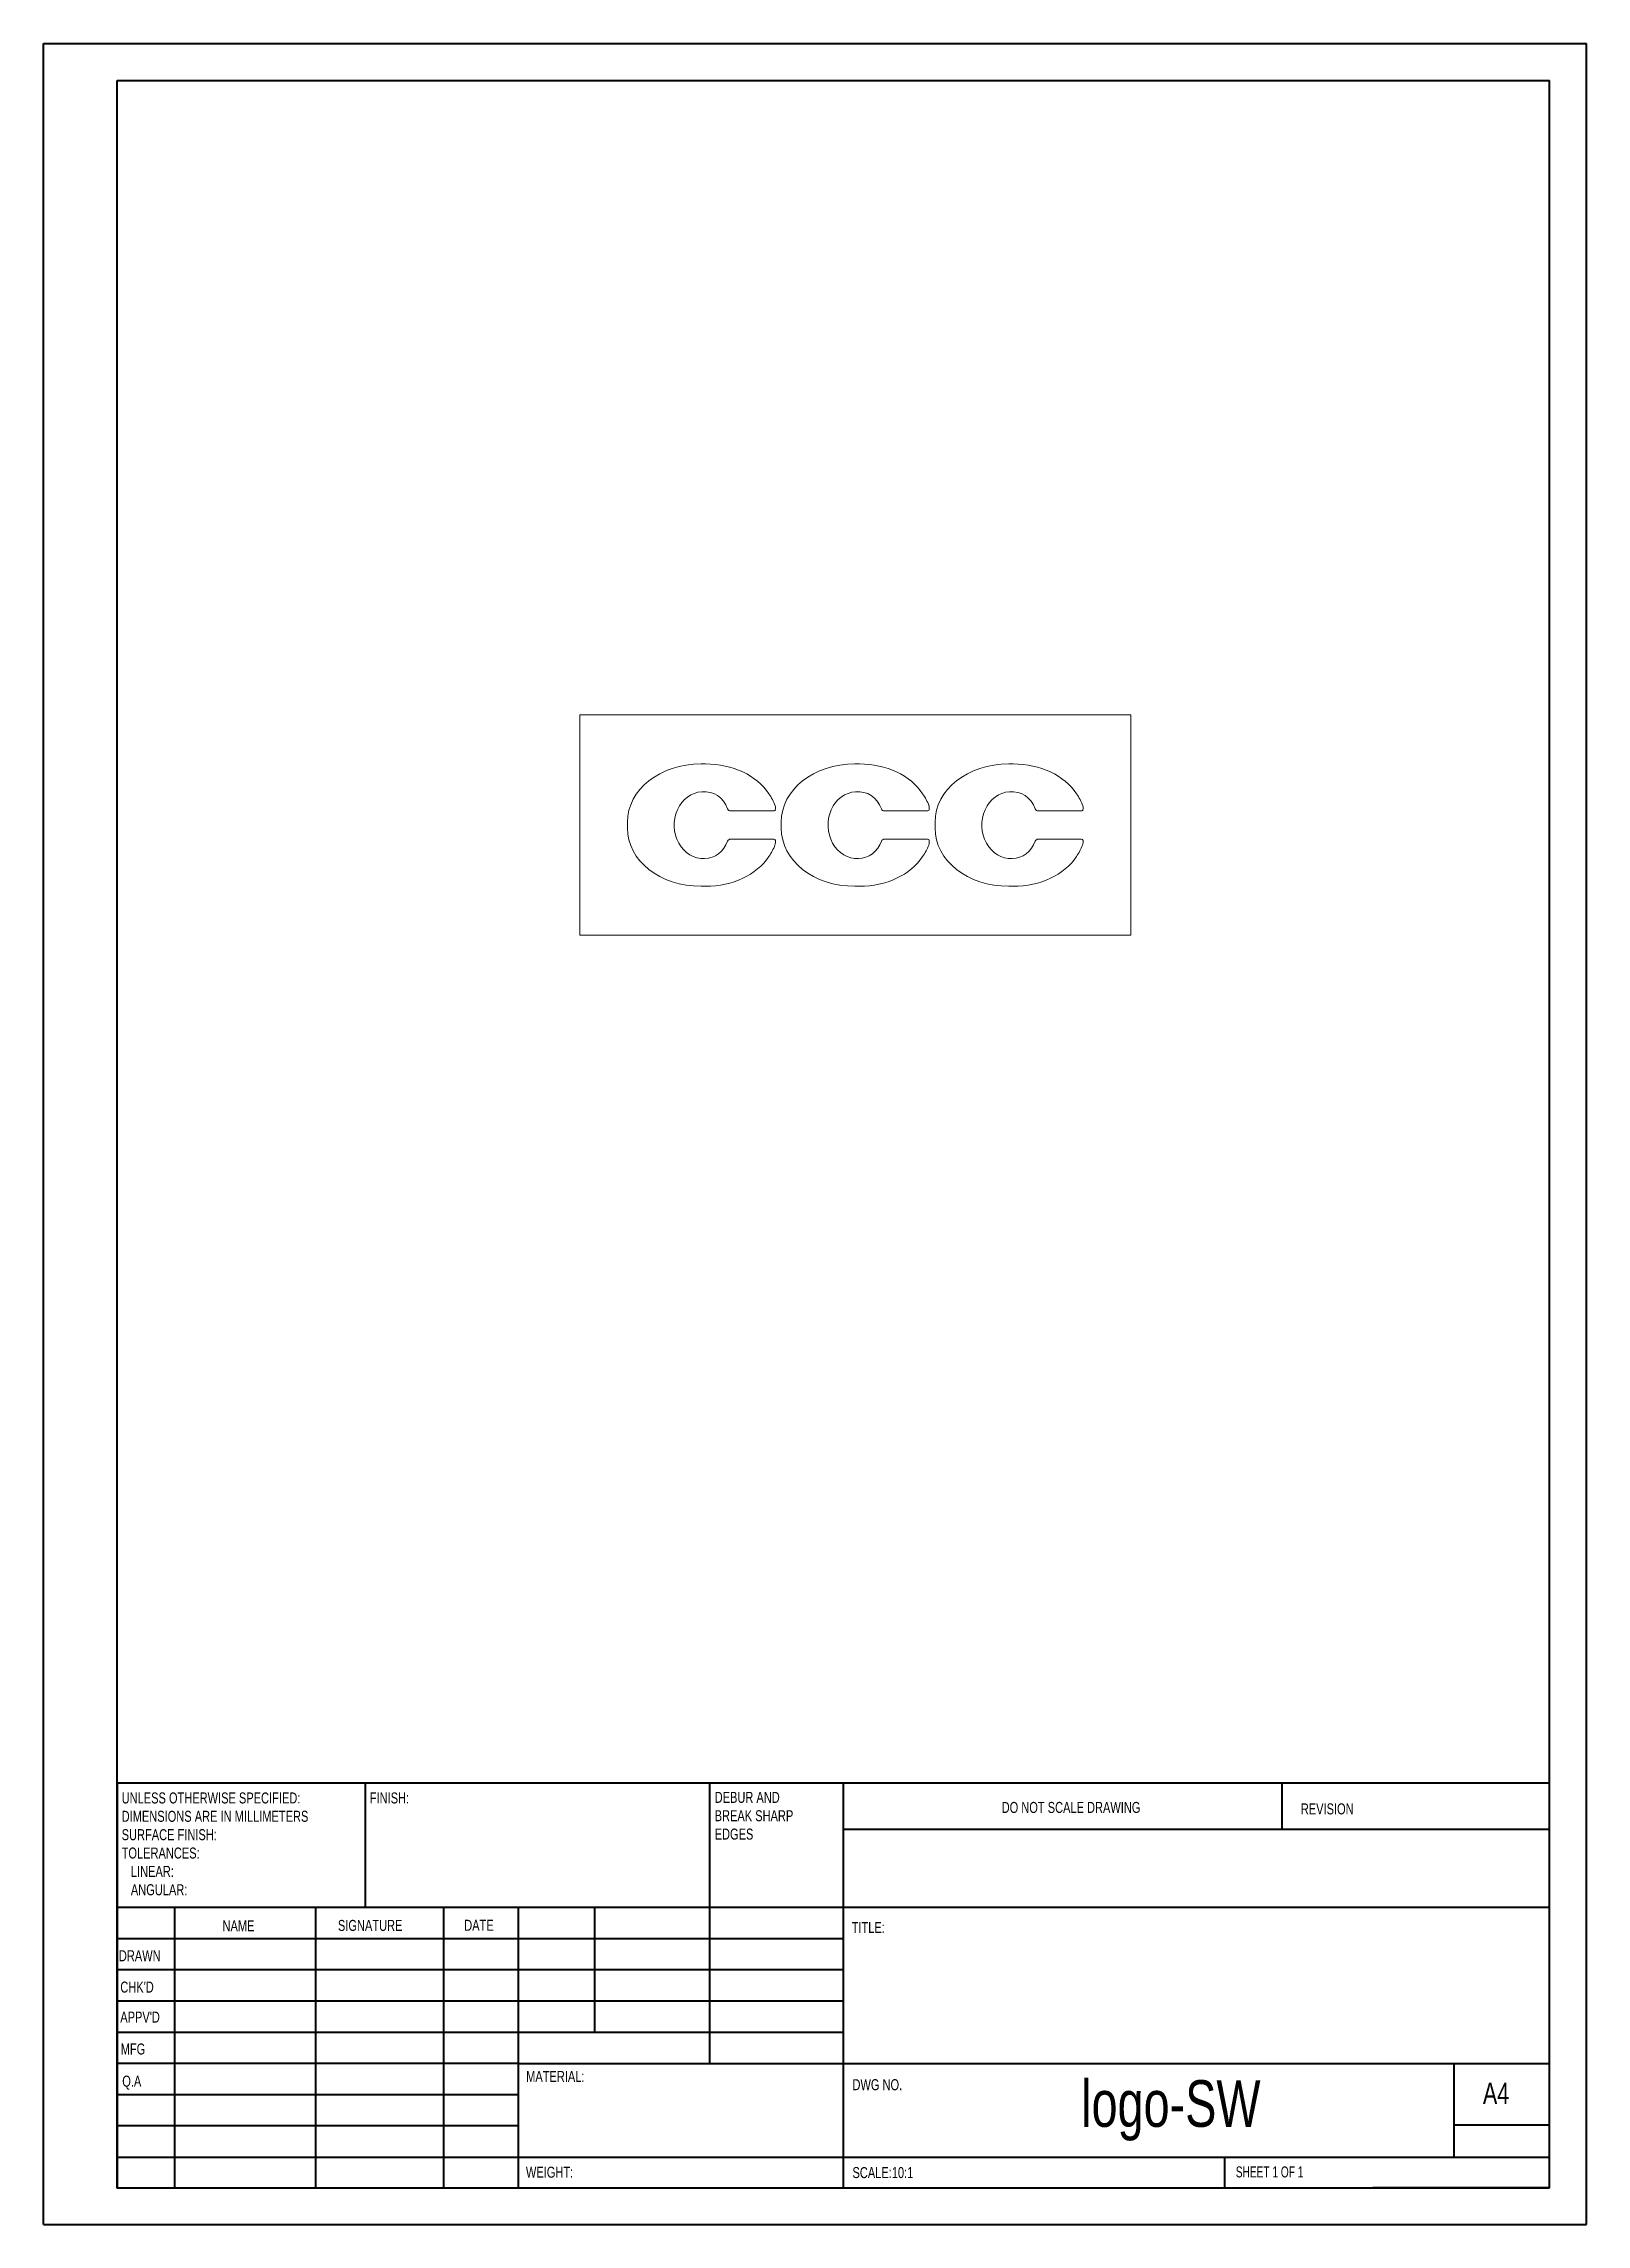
# Model space of a CAD drawing. Header units: millimetres. Extents: x 0 to 210, y 0 to 297.
import ezdxf

# ---------------------------------------------------------------- set-up
doc = ezdxf.new("R2010")
doc.units = ezdxf.units.MM
doc.styles.add('SLDTEXTSTYLE0', font='TXT', dxfattribs={"width": 0.75})
doc.styles.add('SLDTEXTSTYLE1', font='TXT', dxfattribs={"width": 0.6875})

# ---------------------------------------------------------------- blocks, each defined once
blk = doc.blocks.new('SW_NOTE_0')
at = {"color": 0, "linetype": 'Continuous', "lineweight": 0, "char_height": 1.5, "attachment_point": 1, "style": 'SLDTEXTSTYLE0'}
for s, insert in [('DEBUR AND ', (0, 1.93)), ('BREAK SHARP ', (0, -0.57)), ('EDGES', (0, -3.07))]:
    blk.add_mtext(s, dxfattribs=dict(at, insert=insert))
blk = doc.blocks.new('SW_NOTE_1')
at = {"color": 0, "linetype": 'Continuous', "lineweight": 0, "char_height": 1.5, "attachment_point": 1, "style": 'SLDTEXTSTYLE0'}
for s, insert in [('UNLESS OTHERWISE SPECIFIED:', (0, 1.93)), ('DIMENSIONS ARE IN MILLIMETERS', (0, -0.57)), ('TOLERANCES:', (0, -5.57)), ('SURFACE FINISH:', (0, -3.07)), ('   LINEAR:', (0, -8.07)), ('   ANGULAR:', (0, -10.57))]:
    blk.add_mtext(s, dxfattribs=dict(at, insert=insert))

msp = doc.modelspace()

# ---------------------------------------------------------------- linework, layer by layer
at = {"color": 7, "linetype": 'Continuous', "lineweight": 40}
for p, q in [((0.08, 0.21), (0.08, 297.21)), ((0.08, 297.21), (210.08, 297.21)), ((210.08, 0.21), (210.08, 297.21)), ((210.08, 292.21), (210.08, 297.21)), ((10.08, 292.21), (205.08, 292.21)), ((10.08, 5.21), (10.08, 292.21)), ((205.08, 5.21), (205.08, 292.21)), ((10.11, 60.37), (205.08, 60.37)), ((10.11, 60.37), (10.11, 5.12)), ((43.91, 43.37), (43.91, 60.37)), ((90.71, 60.37), (90.71, 22.12)), ((108.91, 60.37), (108.91, 5.12)), ((168.68, 54.09), (168.68, 60.46)), ((205.08, 54), (108.91, 54)), ((205.08, 43.37), (10.11, 43.37)), ((17.91, 43.37), (17.91, 5.12)), ((37.1, 43.37), (37.1, 5.12)), ((54.51, 43.37), (54.51, 5.12)), ((64.71, 5.12), (64.71, 43.37)), ((75.11, 26.37), (75.11, 43.37)), ((108.91, 39.12), (10.11, 39.12)), ((108.91, 34.87), (10.11, 34.87)), ((108.91, 30.62), (10.11, 30.62)), ((108.91, 26.37), (10.11, 26.37)), ((64.71, 22.12), (10.11, 22.12)), ((64.71, 22.12), (205.08, 22.12)), ((192.08, 9.46), (192.08, 22.21)), ((64.71, 17.87), (10.11, 17.87)), ((64.71, 13.62), (10.11, 13.62)), ((205.08, 13.71), (192.08, 13.71)), ((10.11, 9.37), (205.08, 9.37)), ((160.88, 5.21), (160.88, 9.46)), ((10.08, 5.21), (205.08, 5.21)), ((205.08, 5.21), (180.99, 5.21)), ((0.08, 0.21), (210.08, 0.21))]:
    msp.add_line(p, q, dxfattribs=at)
at = {"color": 7, "linetype": 'Continuous', "lineweight": 15}
for p, q in [((73.05, 175.78), (73.05, 205.78)), ((73.05, 205.78), (148.05, 205.78)), ((148.05, 205.78), (148.05, 175.78)), ((90.17, 199.11), (89.58, 199.11)), ((111.11, 199.11), (110.52, 199.11)), ((132.05, 199.11), (131.46, 199.11)), ((79.55, 191.19), (79.55, 190.37)), ((93.57, 192.72), (99.5, 192.72)), ((100.48, 191.19), (100.48, 190.37)), ((114.51, 192.72), (120.44, 192.72)), ((121.42, 191.19), (121.42, 190.37)), ((135.45, 192.72), (141.37, 192.72)), ((99.47, 188.87), (93.57, 188.87)), ((120.41, 188.87), (114.51, 188.87)), ((141.35, 188.87), (135.45, 188.87)), ((89.58, 182.45), (90.17, 182.45)), ((110.52, 182.45), (111.11, 182.45)), ((131.46, 182.45), (132.05, 182.45)), ((148.05, 175.78), (73.05, 175.78))]:
    msp.add_line(p, q, dxfattribs=at)
for centre, radius, start, end in [((92.81, 190.82), 7.33, 20.8265, 35.2962), ((98.54, 193.1), 1.16, 348.973, 16.5097), ((113.75, 190.82), 7.33, 20.8265, 35.2962), ((119.48, 193.1), 1.16, 348.973, 16.5097), ((134.69, 190.82), 7.33, 20.8265, 35.2962), ((140.42, 193.1), 1.16, 348.973, 16.5097), ((93.57, 193.13), 0.414, 199.489, 269.9999), ((99.47, 192.94), 0.223, 277.3018, 343.4211), ((114.51, 193.13), 0.414, 199.489, 270), ((120.41, 192.94), 0.223, 277.3018, 343.4211), ((135.45, 193.13), 0.414, 199.489, 270), ((141.35, 192.94), 0.223, 277.3018, 343.4211), ((93.57, 188.46), 0.414, 90, 160.511), ((92.87, 190.7), 7.25, 324.7288, 338.7481), ((99.47, 188.65), 0.223, 9.7934, 90), ((98.54, 188.49), 1.16, 338.7481, 9.7934), ((114.51, 188.46), 0.414, 90, 160.511), ((113.81, 190.7), 7.25, 324.7288, 338.7481), ((120.41, 188.65), 0.223, 9.7934, 90), ((119.48, 188.49), 1.16, 338.7481, 9.7934), ((135.45, 188.46), 0.414, 90, 160.511), ((134.74, 190.7), 7.25, 324.7288, 338.7481), ((141.35, 188.65), 0.223, 9.7934, 90), ((140.42, 188.49), 1.16, 338.7481, 9.7934)]:
    msp.add_arc(centre, radius, start, end, dxfattribs=at)
for centre, major_axis, ratio, start_param, end_param in [((89.98, 190.88), (-10.41, 0.82), 0.786632, 4.812033, 6.34497), ((89.4, 190.87), (10.4, 1.55), 0.778144, 0.342748, 1.381332), ((110.91, 190.88), (-10.41, 0.82), 0.786632, 4.812033, 6.34497), ((110.34, 190.87), (10.4, 1.55), 0.778144, 0.342748, 1.381332), ((131.85, 190.88), (-10.41, 0.82), 0.786632, 4.812033, 6.34497), ((131.28, 190.87), (10.4, 1.55), 0.778144, 0.342748, 1.381332), ((89.84, 190.78), (0.02, -4.54), 0.865801, 3.181026, 6.328574), ((89.49, 190.78), (-1.79, -4.31), 0.818438, 2.404042, 3.565686), ((110.78, 190.78), (0.02, -4.54), 0.865801, 3.181026, 6.328574), ((110.42, 190.78), (-1.79, -4.31), 0.818438, 2.404042, 3.565686), ((131.72, 190.78), (0.02, -4.54), 0.865801, 3.181026, 6.328574), ((131.36, 190.78), (-1.79, -4.31), 0.818438, 2.404042, 3.565686), ((89.98, 190.68), (10.41, 0.82), 0.786632, 3.079808, 4.612745), ((110.91, 190.68), (10.41, 0.82), 0.786632, 3.079808, 4.612745), ((131.85, 190.68), (10.41, 0.82), 0.786632, 3.079808, 4.612745), ((89.49, 190.81), (1.79, -4.31), 0.818438, 5.955155, 7.020736), ((110.42, 190.81), (1.79, -4.31), 0.818438, 5.955155, 7.020736), ((131.36, 190.81), (1.79, -4.31), 0.818438, 5.955155, 7.020736), ((89.4, 190.69), (-10.4, 1.55), 0.778144, 1.760261, 2.798844), ((110.34, 190.69), (-10.4, 1.55), 0.778144, 1.760261, 2.798844), ((131.28, 190.69), (-10.4, 1.55), 0.778144, 1.760261, 2.798844)]:
    msp.add_ellipse(centre, major_axis=major_axis, ratio=ratio, start_param=start_param, end_param=end_param, dxfattribs=at)

# ---------------------------------------------------------------- block references
at = {"color": 7, "linetype": 'Continuous', "lineweight": 0}
for name, p in [('SW_NOTE_1', (10.7, 57.11)), ('SW_NOTE_0', (91.42, 57.19))]:
    msp.add_blockref(name, p, dxfattribs=at)

# ---------------------------------------------------------------- texts
at = {"color": 7, "linetype": 'Continuous', "lineweight": 0, "attachment_point": 1}
for s, insert, char_height, style in [('FINISH:', (44.48, 59.04), 1.5, 'SLDTEXTSTYLE0'), ('DO NOT SCALE DRAWING', (130.49, 57.75), 1.5, 'SLDTEXTSTYLE0'), ('REVISION', (171.21, 57.55), 1.5, 'SLDTEXTSTYLE0'), ('NAME', (24.43, 41.62), 1.5, 'SLDTEXTSTYLE0'), ('SIGNATURE', (40.14, 41.68), 1.5, 'SLDTEXTSTYLE0'), ('DATE', (57.33, 41.7), 1.5, 'SLDTEXTSTYLE0'), ('TITLE:', (110.07, 41.4), 1.5, 'SLDTEXTSTYLE0'), ('DRAWN', (10.32, 37.55), 1.5, 'SLDTEXTSTYLE0'), ("CHK'D", (10.52, 33.28), 1.5, 'SLDTEXTSTYLE0'), ("APPV'D", (10.51, 29.19), 1.5, 'SLDTEXTSTYLE0'), ('MFG', (10.57, 24.85), 1.5, 'SLDTEXTSTYLE0'), ('MATERIAL:', (65.76, 21.11), 1.5, 'SLDTEXTSTYLE0'), ('Q.A', (10.78, 20.47), 1.5, 'SLDTEXTSTYLE0'), ('DWG NO.', (110.18, 19.99), 1.5, 'SLDTEXTSTYLE0'), ('logo-SW', (141.31, 19.85), 6.35, 'SLDTEXTSTYLE0'), ('A4', (196, 19.52), 2.91, 'SLDTEXTSTYLE0'), ('WEIGHT: ', (65.73, 8.07), 1.499, 'SLDTEXTSTYLE0'), ('SCALE:10:1', (110.18, 8.02), 1.5, 'SLDTEXTSTYLE0'), ('SHEET 1 OF 1', (162.36, 8.11), 1.5, 'SLDTEXTSTYLE1')]:
    msp.add_mtext(s, dxfattribs=dict(at, insert=insert, char_height=char_height, style=style))

doc.saveas('drawing.dxf')
